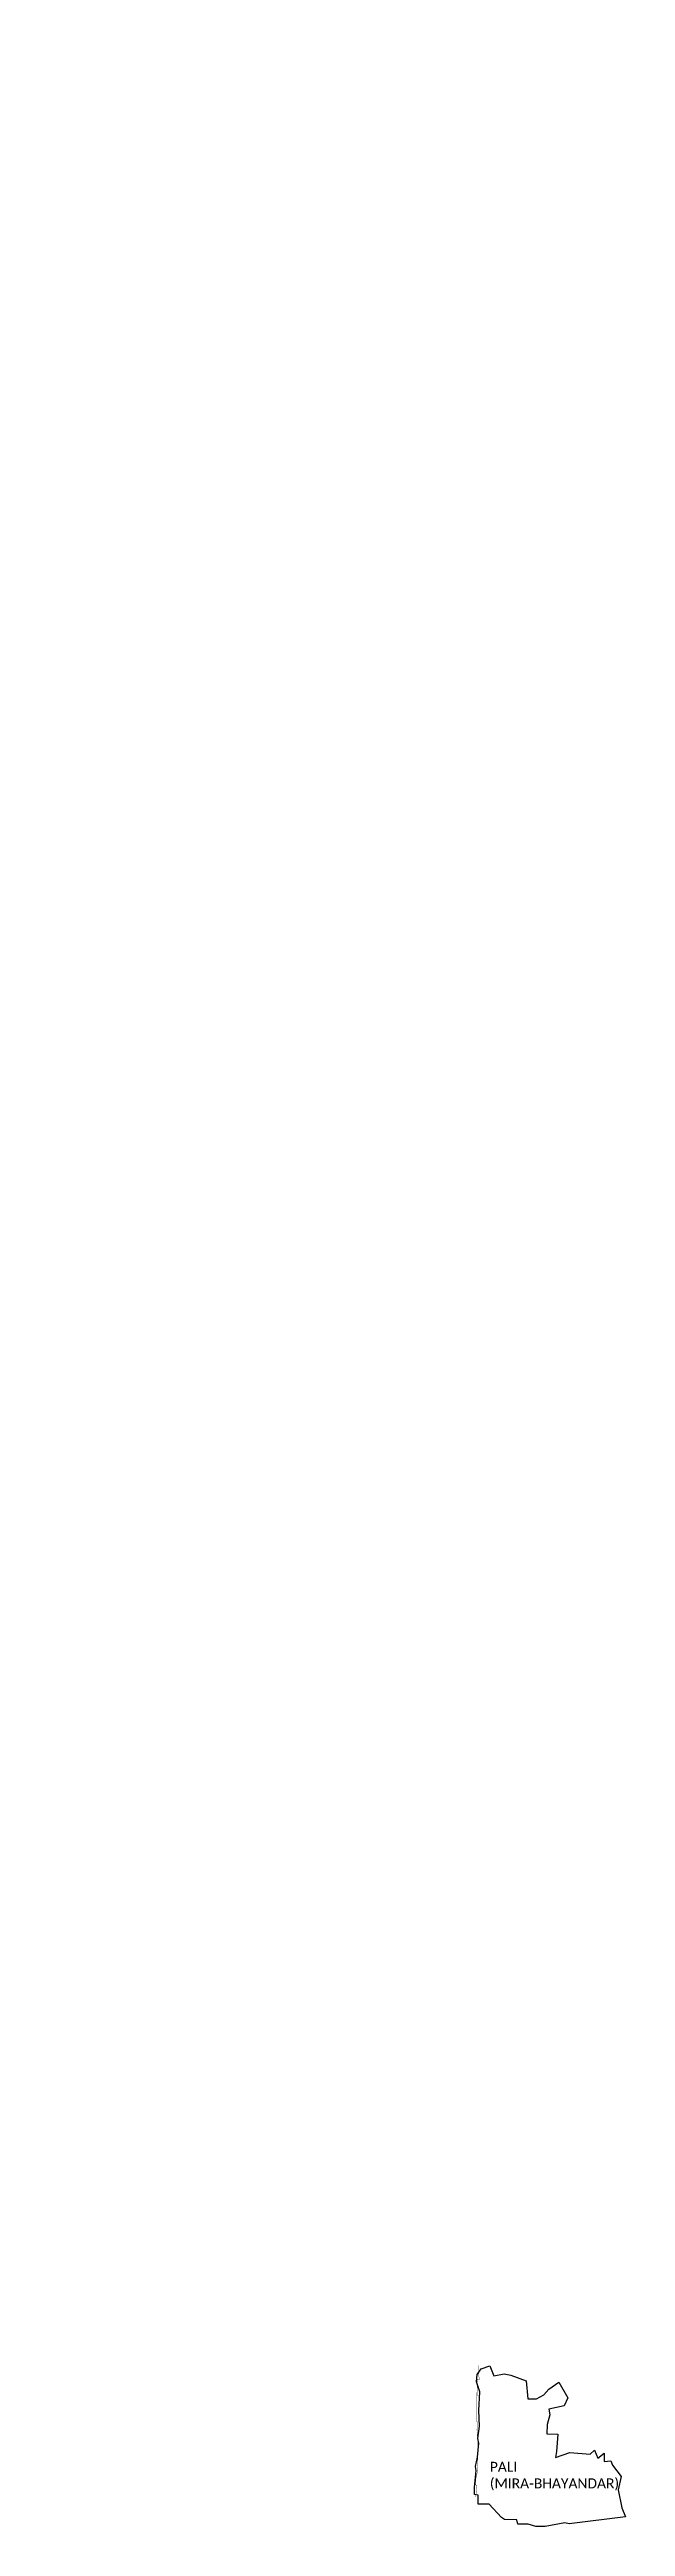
# Model space of a CAD drawing. Header units: metres. Extents: x 263795 to 268423, y 2134131 to 2154063.
import ezdxf

# ---------------------------------------------------------------- set-up
doc = ezdxf.new("R2010")
doc.units = ezdxf.units.M
for name, color, linetype in [('HIGH TIDE LINE', 6, 'Continuous'), ('village', 3, 'Continuous'), ('VILLAGE NAME', 250, 'Continuous')]:
    doc.layers.add(name, color=color, linetype=linetype)
doc.styles.get("Standard").update_dxf_attribs({"font": 'simplex.shx'})

msp = doc.modelspace()

# ---------------------------------------------------------------- linework, layer by layer
at = {"layer": 'HIGH TIDE LINE', "lineweight": 0, "const_width": 3}
msp.add_lwpolyline([(263796, 2154061)], close=True, dxfattribs=at)
msp.add_lwpolyline([(267220, 2134367), (267224, 2134404), (267228, 2134456), (267228, 2134460), (267224, 2134460), (267224, 2134464), (267220, 2134464), (267221, 2134468), (267217, 2134468), (267217, 2134488), (267221, 2134496), (267221, 2134516), (267230, 2134556), (267234, 2134595), (267235, 2134667), (267240, 2134735), (267236, 2134774), (267237, 2134818), (267233, 2134854), (267230, 2134906), (267231, 2134953), (267228, 2135013), (267231, 2135292), (267235, 2135312), (267247, 2135311), (267247, 2135331), (267244, 2135339), (267245, 2135423), (267241, 2135423)], dxfattribs=at)
at = {"layer": 'village', "color": 3}
msp.add_polyline3d([(268423, 2134208, 0), (267971, 2134153, 0), (267935, 2134160, 0), (267778, 2134131, 0), (267704, 2134131, 0), (267641, 2134150, 0), (267559, 2134150, 0), (267551, 2134184, 0), (267450, 2134188, 0), (267428, 2134203, 0), (267329, 2134311, 0), (267239, 2134309, 0), (267240, 2134383, 0), (267209, 2134388, 0), (267210, 2134448, 0), (267224, 2134580, 0), (267219, 2134614, 0), (267235, 2134688, 0), (267244, 2134800, 0), (267237, 2134839, 0), (267249, 2134937, 0), (267244, 2135064, 0), (267252, 2135214, 0), (267227, 2135294, 0), (267230, 2135354, 0), (267264, 2135398, 0), (267334, 2135423, 0), (267366, 2135343, 0), (267448, 2135359, 0), (267503, 2135347, 0), (267624, 2135302, 0), (267639, 2135158, 0), (267708, 2135158, 0), (267767, 2135190, 0), (267808, 2135237, 0), (267889, 2135293, 0), (267960, 2135167, 0), (267931, 2135102, 0), (267806, 2135076, 0), (267814, 2135028, 0), (267795, 2134952, 0), (267792, 2134877, 0), (267879, 2134873, 0), (267870, 2134734, 0), (267860, 2134687, 0), (267977, 2134726, 0), (268140, 2134713, 0), (268175, 2134746, 0), (268202, 2134681, 0), (268253, 2134722, 0), (268251, 2134653, 0), (268306, 2134658, 0), (268319, 2134625, 0), (268389, 2134532, 0), (268365, 2134425, 0), (268393, 2134282, 0)], close=True, dxfattribs=at)

# ---------------------------------------------------------------- texts
at = {"layer": 'VILLAGE NAME', "insert": (267333, 2134651), "char_height": 80, "attachment_point": 1}
msp.add_mtext_dynamic_manual_height_columns('{\\fCalibri|b0|i0|c0|p34;PALI (MIRA-BHAYANDAR)}', width=635.21, gutter_width=643, heights=[0], dxfattribs=at)

doc.saveas('drawing.dxf')
